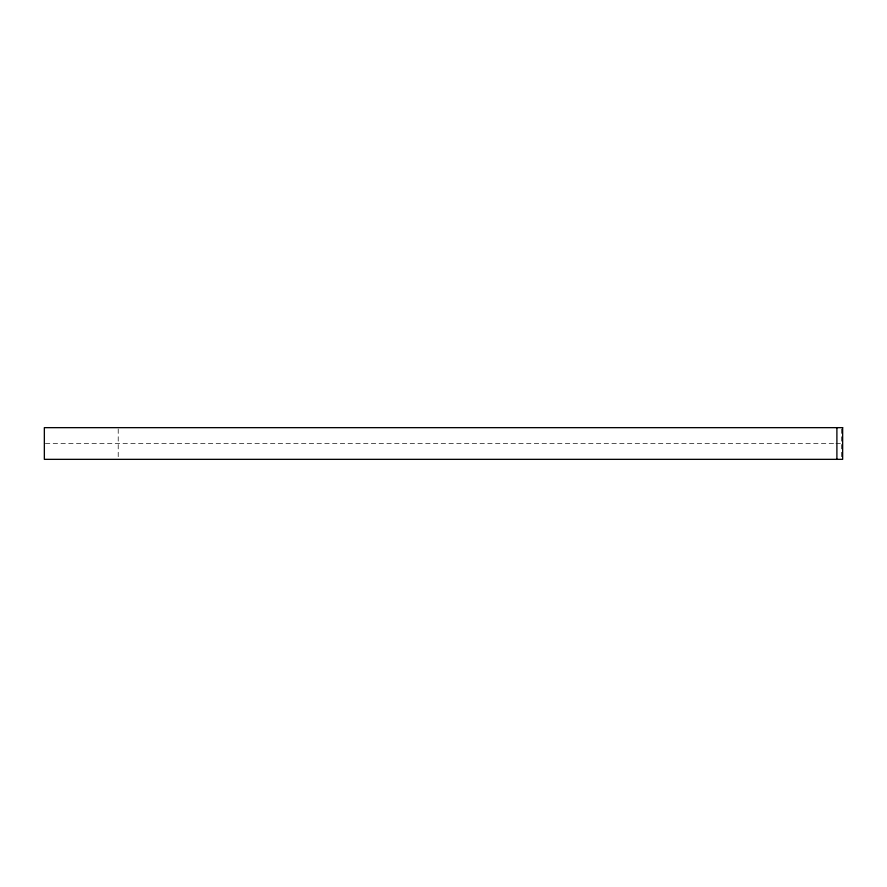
<?xml version="1.0" encoding="UTF-8"?>
<svg xmlns="http://www.w3.org/2000/svg" width="887" height="887" viewBox="0 0 887 887"><rect width="100%" height="100%" fill="white"/><g stroke="black" fill="none" stroke-linecap="round" stroke-linejoin="round"><path stroke-width="0.67" stroke-dasharray="4.43 3.33" d="M45.403 443.5L834.567 443.5M835.953 443.5L841.497 443.5M841.497 428.975L841.497 458.025M118.215 428.975L118.215 458.025"/><path stroke-width="1.33" d="M836.896 427.656L836.896 459.344M842.65 427.656L44.35 427.656L44.35 459.344L842.65 459.344L842.65 427.656"/></g></svg>
